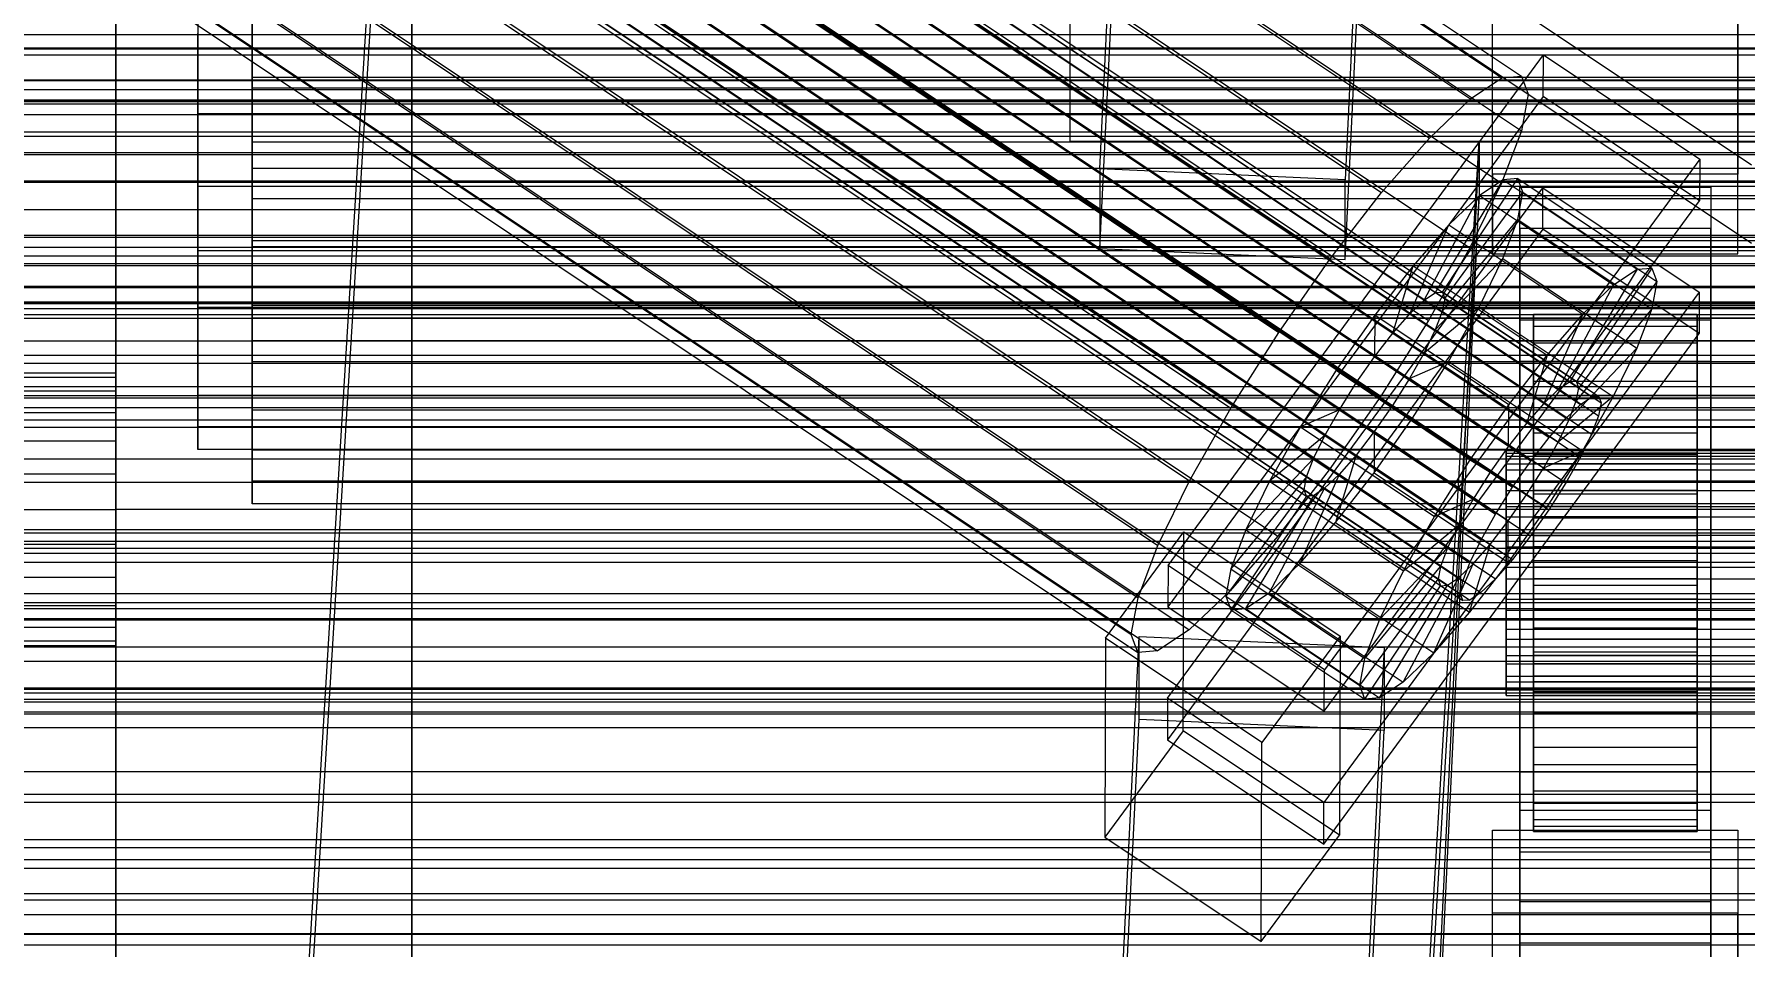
# Model space of a CAD drawing. Header units: millimetres. Extents: x -1970 to 59977, y -65068 to 6837.
# Drawn here: x -256 to -130.5, y -34974.1 to -34907.1 of the extents above; entities that cross this region are included whole.
import ezdxf

# ---------------------------------------------------------------- set-up
doc = ezdxf.new("R2010")
doc.units = ezdxf.units.MM
for name, color, linetype, lineweight in [('COTAS_P', 1, 'Continuous', 0), ('frontal_briquetadora', 7, 'Continuous', 0), ('frontal_C01', 7, 'Continuous', 0), ('frontal_C02', 7, 'Continuous', 0), ('frontal_C03', 7, 'Continuous', 0), ('frontal_C05', 7, 'Continuous', 0), ('frontal_C05-C03', 7, 'Continuous', 0), ('frontal_mezcladora', 7, 'Continuous', 0), ('frontal_mix-C02', 7, 'Continuous', 0), ('frontal_secador', 7, 'Continuous', 0)]:
    doc.layers.add(name, color=color, linetype=linetype, lineweight=lineweight)
doc.dimstyles.new('R19_100', dxfattribs={"dimtxt": 250, "dimasz": 150, "dimexe": 150, "dimexo": 80, "dimgap": 100, "dimtad": 1, "dimtih": 1, "dimtoh": 1, "dimdsep": 46, "dimcen": 0.09, "dimadec": 0, "dimazin": 0, "dimtfac": 1, "dimtdec": 4, "dimtofl": 0, "dimtmove": 0, "dimatfit": 3, "dimfxl": 1, "dimtolj": 1, "dimtzin": 0, "dimarcsym": 0})

# ---------------------------------------------------------------- blocks, each defined once
blk = doc.blocks.new('*D37')
at = {"layer": 'COTAS_P', "color": 0, "lineweight": -2, "transparency": 16777216}
for p, q in [((-1750, -35420), (-1750, -34450)), ((2600, -35420), (2600, -34450)), ((-1600, -34600), (2450, -34600))]:
    blk.add_line(p, q, dxfattribs=at)
at = {"layer": 'COTAS_P', "color": 0, "transparency": 16777216}
for points in [[(-1600, -34575), (-1600, -34625), (-1750, -34600)], [(2450, -34575), (2450, -34625), (2600, -34600)]]:
    blk.add_solid(points, dxfattribs=at)
at = {"layer": 'Defpoints', "color": 0, "transparency": 16777216}
for p in [(2600, -34600), (-1750, -35500), (2600, -35500)]:
    blk.add_point(p, dxfattribs=at)

msp = doc.modelspace()

# ---------------------------------------------------------------- linework, layer by layer
at = {"layer": 'frontal_briquetadora'}
for p, q in [((-490, -34940), (340, -34940)), ((-490, -34940), (490, -34940)), ((-1330, -34950), (340, -34950))]:
    msp.add_line(p, q, dxfattribs=at)
at = {"layer": 'frontal_C01'}
for p, q in [((-250, -32681.31), (-250, -35586.788)), ((-250, -35591.549), (-250, -32686.07)), ((-332.629, -34787.342), (-148.32, -34910.34)), ((-331.181, -34787.227), (-146.872, -34910.225)), ((-330.692, -34788.553), (-146.383, -34911.551)), ((-334.938, -34788.889), (-150.629, -34911.887)), ((-355.53, -34791.077), (-141.731, -34933.755)), ((-355.017, -34791.036), (-141.218, -34933.714)), ((-356.348, -34791.625), (-142.549, -34934.303)), ((-354.844, -34791.506), (-141.045, -34934.184)), ((-337.95, -34791.764), (-153.641, -34914.762)), ((-331.197, -34791.229), (-146.887, -34914.227)), ((-357.415, -34792.644), (-143.617, -34935.322)), ((-355.022, -34792.454), (-141.224, -34935.132)), ((-358.659, -34794.063), (-144.861, -34936.741)), ((-355.541, -34793.816), (-141.742, -34936.494)), ((-146.196, -34938.465), (-359.995, -34795.787)), ((-356.363, -34795.499), (-142.565, -34938.177)), ((-341.461, -34795.771), (-157.152, -34918.769)), ((-332.659, -34795.073), (-148.35, -34918.071)), ((-361.332, -34797.698), (-147.533, -34940.375)), ((-357.434, -34797.389), (-143.635, -34940.066)), ((-362.578, -34799.665), (-148.779, -34942.342)), ((-358.68, -34799.356), (-144.881, -34942.033)), ((-334.981, -34799.823), (-150.672, -34922.821)), ((-160.922, -34923.633), (-345.231, -34800.635)), ((-363.648, -34801.554), (-149.85, -34944.232)), ((-360.017, -34801.266), (-146.218, -34943.944)), ((-364.471, -34803.237), (-150.672, -34945.915)), ((-361.352, -34802.99), (-147.554, -34945.668)), ((-364.989, -34804.599), (-151.191, -34947.277)), ((-362.596, -34804.409), (-148.798, -34947.087)), ((-365.168, -34805.547), (-151.369, -34948.225)), ((-364.995, -34806.017), (-151.196, -34948.695)), ((-364.482, -34805.976), (-150.683, -34948.654)), ((-363.664, -34805.428), (-149.865, -34948.106)), ((-349.002, -34806.027), (-164.693, -34929.025)), ((-338.003, -34805.155), (-153.694, -34928.153)), ((-341.52, -34810.706), (-157.211, -34933.704)), ((-352.519, -34811.578), (-168.21, -34934.576)), ((-345.291, -34816.098), (-160.982, -34939.096)), ((-355.541, -34816.91), (-171.232, -34939.908)), ((-349.061, -34820.962), (-164.752, -34943.961)), ((-357.863, -34821.66), (-173.554, -34944.658)), ((-352.572, -34824.969), (-168.263, -34947.967)), ((-359.326, -34825.504), (-175.016, -34948.502)), ((-359.83, -34828.18), (-175.521, -34951.179)), ((-355.584, -34827.844), (-171.275, -34950.842)), ((-359.341, -34829.506), (-175.032, -34952.504)), ((-357.893, -34829.391), (-173.584, -34952.39)), ((-228.298, -34851.15), (-250, -35207.289)), ((-130, -34916.749), (-228.298, -34851.15)), ((-250, -35213.008), (-228.298, -34856.869)), ((-228.298, -34856.869), (-130, -34922.468)), ((-172.809, -34946.115), (-145.277, -34908.671)), ((-145.289, -34911.715), (-145.277, -34908.671)), ((-145.277, -34908.671), (-133.809, -34916.324)), ((-148.32, -34910.34), (-146.872, -34910.225)), ((-146.872, -34910.225), (-146.383, -34911.551)), ((-150.629, -34911.887), (-148.32, -34910.34)), ((-146.383, -34911.551), (-146.887, -34914.227)), ((-145.289, -34911.715), (-172.821, -34949.158)), ((-153.641, -34914.762), (-150.629, -34911.887)), ((-133.821, -34919.368), (-145.289, -34911.715)), ((-157.152, -34918.769), (-153.641, -34914.762)), ((-146.887, -34914.227), (-148.35, -34918.071)), ((-133.809, -34916.324), (-161.341, -34953.768)), ((-133.809, -34916.324), (-133.821, -34919.368)), ((-153.199, -34926.101), (-148.226, -34917.824)), ((-152.686, -34926.061), (-147.143, -34917.738)), ((-148.226, -34917.824), (-149.953, -34918.982)), ((-147.143, -34917.738), (-148.226, -34917.824)), ((-148.226, -34917.824), (-138.396, -34924.384)), ((-147.143, -34917.738), (-137.313, -34924.298)), ((-146.777, -34918.73), (-147.143, -34917.738)), ((-172.847, -34955.855), (-145.315, -34918.411)), ((-160.922, -34923.633), (-157.152, -34918.769)), ((-154.017, -34926.65), (-149.953, -34918.982)), ((-152.513, -34926.531), (-146.777, -34918.73)), ((-149.953, -34918.982), (-152.207, -34921.132)), ((-148.35, -34918.071), (-150.672, -34922.821)), ((-149.953, -34918.982), (-140.123, -34925.541)), ((-147.155, -34920.732), (-146.777, -34918.73)), ((-147, -34921.406), (-147, -34918.362)), ((-147, -34918.362), (-133, -34918.362)), ((-147, -34964.084), (-147, -34918.362)), ((-146.777, -34918.73), (-136.948, -34925.29)), ((-145.327, -34921.455), (-145.315, -34918.411)), ((-145.315, -34918.411), (-133.847, -34926.064)), ((-133, -34918.362), (-133, -34921.406)), ((-133, -34918.362), (-133, -34964.084)), ((-161.353, -34956.812), (-133.821, -34919.368)), ((-145.327, -34921.455), (-172.859, -34958.898)), ((-155.085, -34927.669), (-152.207, -34921.132)), ((-152.207, -34921.132), (-154.833, -34924.129)), ((-152.692, -34927.479), (-147.155, -34920.732)), ((-152.207, -34921.132), (-142.377, -34927.692)), ((-148.249, -34923.607), (-147.155, -34920.732)), ((-147.155, -34920.732), (-137.325, -34927.291)), ((-133, -34921.406), (-147, -34921.406)), ((-147, -34921.406), (-147, -34967.128)), ((-133.859, -34929.108), (-145.327, -34921.455)), ((-133, -34967.128), (-133, -34921.406)), ((-150.672, -34922.821), (-153.694, -34928.153)), ((-164.693, -34929.025), (-160.922, -34923.633)), ((-154.833, -34924.129), (-157.653, -34927.768)), ((-156.329, -34929.088), (-154.833, -34924.129)), ((-154.833, -34924.129), (-145.003, -34930.689)), ((-153.21, -34928.841), (-148.249, -34923.607)), ((-149.985, -34927.16), (-148.249, -34923.607)), ((-148.249, -34923.607), (-138.419, -34930.167)), ((-138.396, -34924.384), (-143.369, -34932.661)), ((-137.313, -34924.298), (-142.856, -34932.621)), ((-136.948, -34925.29), (-142.683, -34933.09)), ((-140.123, -34925.541), (-138.396, -34924.384)), ((-138.396, -34924.384), (-137.313, -34924.298)), ((-136.948, -34925.29), (-137.325, -34927.291)), ((-137.313, -34924.298), (-136.948, -34925.29)), ((-133.847, -34926.064), (-161.379, -34963.508)), ((-155.085, -34927.669), (-154.017, -34926.65)), ((-154.017, -34926.65), (-153.199, -34926.101)), ((-144.188, -34933.21), (-154.017, -34926.65)), ((-153.199, -34926.101), (-152.686, -34926.061)), ((-143.369, -34932.661), (-153.199, -34926.101)), ((-152.513, -34926.531), (-152.692, -34927.479)), ((-142.856, -34932.621), (-152.686, -34926.061)), ((-152.686, -34926.061), (-152.513, -34926.531)), ((-142.683, -34933.09), (-152.513, -34926.531)), ((-140.123, -34925.541), (-144.188, -34933.21)), ((-142.377, -34927.692), (-140.123, -34925.541)), ((-133.847, -34926.064), (-133.859, -34929.108)), ((-157.653, -34927.768), (-160.474, -34931.801)), ((-157.653, -34927.768), (-157.665, -34930.812)), ((-147.823, -34934.328), (-157.653, -34927.768)), ((-156.329, -34929.088), (-155.085, -34927.669)), ((-145.255, -34934.228), (-155.085, -34927.669)), ((-154.033, -34930.524), (-149.985, -34927.16)), ((-152.692, -34927.479), (-153.21, -34928.841)), ((-142.862, -34934.039), (-152.692, -34927.479)), ((-152.246, -34931.149), (-149.985, -34927.16)), ((-149.985, -34927.16), (-140.156, -34933.72)), ((-146, -34937.673), (-146, -34927.684)), ((-146, -34927.684), (-146, -34928.097)), ((-146, -34927.684), (-134, -34927.684)), ((-146, -34928.564), (-146, -34927.684)), ((-142.377, -34927.692), (-145.255, -34934.228)), ((-145.003, -34930.689), (-142.377, -34927.692)), ((-137.325, -34927.291), (-142.862, -34934.039)), ((-137.325, -34927.291), (-138.419, -34930.167)), ((-134, -34928.097), (-134, -34927.684)), ((-134, -34927.684), (-134, -34937.673)), ((-134, -34927.684), (-134, -34928.564)), ((-168.21, -34934.576), (-164.693, -34929.025)), ((-161.391, -34966.552), (-133.859, -34929.108)), ((-157.665, -34930.812), (-156.329, -34929.088)), ((-153.694, -34928.153), (-157.211, -34933.704)), ((-146.499, -34935.648), (-156.329, -34929.088)), ((-153.21, -34928.841), (-154.033, -34930.524)), ((-143.38, -34935.401), (-153.21, -34928.841)), ((-147, -34931.146), (-147, -34928.102)), ((-147, -34928.102), (-133, -34928.102)), ((-147, -34973.825), (-147, -34928.102)), ((-146, -34937.869), (-146, -34928.097)), ((-146, -34928.097), (-146, -34929.776)), ((-146, -34928.097), (-134, -34928.097)), ((-146, -34938.09), (-146, -34928.564)), ((-146, -34928.564), (-134, -34928.564)), ((-146, -34930.678), (-146, -34928.564)), ((-134, -34929.776), (-134, -34928.097)), ((-134, -34928.097), (-134, -34937.869)), ((-134, -34928.564), (-134, -34938.09)), ((-134, -34928.564), (-134, -34930.678)), ((-133, -34928.102), (-133, -34931.146)), ((-133, -34928.102), (-133, -34973.825)), ((-146, -34938.664), (-146, -34929.776)), ((-146, -34929.776), (-146, -34932.605)), ((-146, -34929.776), (-134, -34929.776)), ((-138.419, -34930.167), (-143.38, -34935.401)), ((-138.419, -34930.167), (-140.156, -34933.72)), ((-134, -34932.605), (-134, -34929.776)), ((-134, -34929.776), (-134, -34938.664)), ((-159.001, -34932.722), (-157.665, -34930.812)), ((-157.665, -34930.812), (-147.835, -34937.372)), ((-154.033, -34930.524), (-155.103, -34932.413)), ((-155.103, -34932.413), (-152.246, -34931.149)), ((-154.877, -34935.301), (-152.246, -34931.149)), ((-144.203, -34937.084), (-154.033, -34930.524)), ((-152.246, -34931.149), (-142.416, -34937.709)), ((-147.823, -34934.328), (-145.003, -34930.689)), ((-133, -34931.146), (-147, -34931.146)), ((-147, -34931.146), (-147, -34976.868)), ((-145.003, -34930.689), (-146.499, -34935.648)), ((-146, -34939.091), (-146, -34930.678)), ((-146, -34930.678), (-134, -34930.678)), ((-146, -34933.88), (-146, -34930.678)), ((-134, -34930.678), (-134, -34939.091)), ((-134, -34930.678), (-134, -34933.88)), ((-133, -34976.868), (-133, -34931.146)), ((-160.474, -34931.801), (-163.105, -34935.954)), ((-159.001, -34932.722), (-160.474, -34931.801)), ((-160.474, -34931.801), (-150.644, -34938.361)), ((-160.247, -34934.689), (-159.001, -34932.722)), ((-149.171, -34939.282), (-159.001, -34932.722)), ((-155.103, -34932.413), (-156.35, -34934.38)), ((-145.274, -34938.973), (-155.103, -34932.413)), ((-146, -34940.004), (-146, -34932.605)), ((-146, -34932.605), (-146, -34936.392)), ((-146, -34932.605), (-134, -34932.605)), ((-143.369, -34932.661), (-144.188, -34933.21)), ((-142.856, -34932.621), (-143.369, -34932.661)), ((-142.683, -34933.09), (-142.856, -34932.621)), ((-134, -34936.392), (-134, -34932.605)), ((-134, -34932.605), (-134, -34940.004)), ((-157.211, -34933.704), (-160.982, -34939.096)), ((-146, -34940.608), (-146, -34933.88)), ((-146, -34933.88), (-134, -34933.88)), ((-146, -34937.954), (-146, -34933.88)), ((-144.188, -34933.21), (-145.255, -34934.228)), ((-140.156, -34933.72), (-144.203, -34937.084)), ((-143.38, -34935.401), (-142.862, -34934.039)), ((-142.862, -34934.039), (-142.683, -34933.09)), ((-142.549, -34934.303), (-141.731, -34933.755)), ((-140.156, -34933.72), (-142.416, -34937.709)), ((-141.731, -34933.755), (-141.218, -34933.714)), ((-141.218, -34933.714), (-141.045, -34934.184)), ((-134, -34933.88), (-134, -34940.608)), ((-134, -34933.88), (-134, -34937.954)), ((-171.232, -34939.908), (-168.21, -34934.576)), ((-160.247, -34934.689), (-163.105, -34935.954)), ((-161.318, -34936.579), (-160.247, -34934.689)), ((-150.417, -34941.249), (-160.247, -34934.689)), ((-157.698, -34939.334), (-154.877, -34935.301)), ((-156.35, -34934.38), (-157.686, -34936.291)), ((-156.35, -34934.38), (-154.877, -34935.301)), ((-146.52, -34940.94), (-156.35, -34934.38)), ((-154.877, -34935.301), (-145.047, -34941.861)), ((-150.644, -34938.361), (-147.823, -34934.328)), ((-147.835, -34937.372), (-147.823, -34934.328)), ((-145.255, -34934.228), (-146.499, -34935.648)), ((-144.861, -34936.741), (-143.617, -34935.322)), ((-144.203, -34937.084), (-143.38, -34935.401)), ((-143.617, -34935.322), (-142.549, -34934.303)), ((-141.224, -34935.132), (-141.742, -34936.494)), ((-141.045, -34934.184), (-141.224, -34935.132)), ((-163.105, -34935.954), (-165.365, -34939.942)), ((-161.318, -34936.579), (-165.365, -34939.942)), ((-163.105, -34935.954), (-153.275, -34942.514)), ((-162.14, -34938.262), (-161.318, -34936.579)), ((-151.488, -34943.138), (-161.318, -34936.579)), ((-157.686, -34936.291), (-159.022, -34938.014)), ((-157.686, -34936.291), (-157.698, -34939.334)), ((-147.856, -34942.851), (-157.686, -34936.291)), ((-146.499, -34935.648), (-147.835, -34937.372)), ((-146, -34941.798), (-146, -34936.392)), ((-146, -34936.392), (-146, -34940.879)), ((-146, -34936.392), (-134, -34936.392)), ((-141.742, -34936.494), (-142.565, -34938.177)), ((-134, -34940.879), (-134, -34936.392)), ((-134, -34936.392), (-134, -34941.798)), ((-147.835, -34937.372), (-149.171, -34939.282)), ((-148, -34938.09), (-148, -34937.673)), ((-148, -34937.673), (-148, -34937.869)), ((-148, -34937.673), (148, -34937.673)), ((-148, -34937.869), (-148, -34938.664)), ((-148, -34937.869), (148, -34937.869)), ((-146.196, -34938.465), (-144.861, -34936.741)), ((-146, -34937.869), (-146, -34937.673)), ((-134, -34937.673), (-146, -34937.673)), ((-146, -34937.673), (-146, -34938.09)), ((-146, -34938.664), (-146, -34937.869)), ((-134, -34937.869), (-146, -34937.869)), ((-145.274, -34938.973), (-144.203, -34937.084)), ((-142.416, -34937.709), (-145.274, -34938.973)), ((-142.416, -34937.709), (-145.047, -34941.861)), ((-134, -34937.673), (-134, -34937.869)), ((-134, -34938.09), (-134, -34937.673)), ((-134, -34937.869), (-134, -34938.664)), ((-162.14, -34938.262), (-167.102, -34943.495)), ((-160.982, -34939.096), (-164.752, -34943.961)), ((-162.659, -34939.624), (-162.14, -34938.262)), ((-152.311, -34944.822), (-162.14, -34938.262)), ((-159.022, -34938.014), (-160.518, -34942.973)), ((-159.022, -34938.014), (-160.266, -34939.434)), ((-149.192, -34944.574), (-159.022, -34938.014)), ((-153.275, -34942.514), (-150.644, -34938.361)), ((-150.644, -34938.361), (-149.171, -34939.282)), ((-148, -34939.091), (-148, -34938.09)), ((-148, -34938.09), (148, -34938.09)), ((-148, -34938.664), (-148, -34940.004)), ((-148, -34938.664), (148, -34938.664)), ((-148, -34940.608), (-148, -34939.091)), ((-148, -34939.091), (148, -34939.091)), ((-147.533, -34940.375), (-146.196, -34938.465)), ((-146.52, -34940.94), (-145.274, -34938.973)), ((-146, -34942.538), (-146, -34937.954)), ((-146, -34937.954), (-134, -34937.954)), ((-146, -34942.622), (-146, -34937.954)), ((-134, -34938.09), (-146, -34938.09)), ((-146, -34938.09), (-146, -34939.091)), ((-146, -34940.004), (-146, -34938.664)), ((-134, -34938.664), (-146, -34938.664)), ((-134, -34939.091), (-146, -34939.091)), ((-146, -34939.091), (-146, -34940.608)), ((-142.565, -34938.177), (-143.635, -34940.066)), ((-134, -34937.954), (-134, -34942.538)), ((-134, -34937.954), (-134, -34942.622)), ((-134, -34939.091), (-134, -34938.09)), ((-134, -34938.664), (-134, -34940.004)), ((-134, -34940.608), (-134, -34939.091)), ((-173.554, -34944.658), (-171.232, -34939.908)), ((-162.659, -34939.624), (-168.196, -34946.371)), ((-165.365, -34939.942), (-167.102, -34943.495)), ((-161.333, -34940.453), (-165.397, -34948.121)), ((-165.365, -34939.942), (-155.535, -34946.502)), ((-160.266, -34939.434), (-163.144, -34945.97)), ((-162.837, -34940.572), (-162.659, -34939.624)), ((-152.829, -34946.184), (-162.659, -34939.624)), ((-161.333, -34940.453), (-162.151, -34941.001)), ((-160.266, -34939.434), (-161.333, -34940.453)), ((-151.503, -34947.013), (-161.333, -34940.453)), ((-160.518, -34942.973), (-157.698, -34939.334)), ((-150.436, -34945.994), (-160.266, -34939.434)), ((-157.698, -34939.334), (-147.868, -34945.894)), ((-149.171, -34939.282), (-150.417, -34941.249)), ((-148.779, -34942.342), (-147.533, -34940.375)), ((-148, -34940.004), (-148, -34941.798)), ((-148, -34940.004), (148, -34940.004)), ((-146, -34941.798), (-146, -34940.004)), ((-134, -34940.004), (-146, -34940.004)), ((-143.635, -34940.066), (-144.881, -34942.033)), ((-134, -34940.004), (-134, -34941.798)), ((-162.837, -34940.572), (-168.573, -34948.373)), ((-162.664, -34941.042), (-168.208, -34949.364)), ((-162.151, -34941.001), (-167.125, -34949.279)), ((-162.664, -34941.042), (-162.837, -34940.572)), ((-153.008, -34947.132), (-162.837, -34940.572)), ((-162.151, -34941.001), (-162.664, -34941.042)), ((-152.835, -34947.602), (-162.664, -34941.042)), ((-152.321, -34947.561), (-162.151, -34941.001)), ((-153.275, -34942.514), (-150.417, -34941.249)), ((-150.417, -34941.249), (-151.488, -34943.138)), ((-148, -34942.538), (-148, -34940.608)), ((-148, -34940.608), (148, -34940.608)), ((-147.856, -34942.851), (-146.52, -34940.94)), ((-145.047, -34941.861), (-146.52, -34940.94)), ((-134, -34940.608), (-146, -34940.608)), ((-146, -34940.608), (-146, -34942.538)), ((-146, -34940.879), (-146, -34943.923)), ((-134, -34940.879), (-146, -34940.879)), ((-146, -34940.879), (-146, -34945.761)), ((-134, -34942.538), (-134, -34940.608)), ((-134, -34943.923), (-134, -34940.879)), ((-134, -34945.761), (-134, -34940.879)), ((-155.535, -34946.502), (-153.275, -34942.514)), ((-149.85, -34944.232), (-148.779, -34942.342)), ((-149.192, -34944.574), (-147.856, -34942.851)), ((-148, -34941.798), (-148, -34943.923)), ((-148, -34941.798), (148, -34941.798)), ((-148, -34944.749), (-148, -34942.538)), ((-148, -34942.538), (148, -34942.538)), ((-145.047, -34941.861), (-147.868, -34945.894)), ((-147.868, -34945.894), (-147.856, -34942.851)), ((-144.881, -34942.033), (-146.218, -34943.944)), ((-146, -34943.923), (-146, -34941.798)), ((-134, -34941.798), (-146, -34941.798)), ((-134, -34942.538), (-146, -34942.538)), ((-146, -34942.538), (-146, -34944.749)), ((-146, -34944.749), (-146, -34942.622)), ((-146, -34942.622), (-134, -34942.622)), ((-146, -34947.564), (-146, -34942.622)), ((-134, -34941.798), (-134, -34943.923)), ((-134, -34944.749), (-134, -34942.538)), ((-134, -34942.622), (-134, -34944.749)), ((-134, -34942.622), (-134, -34947.564)), ((-177.394, -34951.442), (-171.658, -34943.641)), ((-171.715, -34958.251), (-171.658, -34943.641)), ((-171.658, -34943.641), (-160.19, -34951.295)), ((-164.752, -34943.961), (-168.263, -34947.967)), ((-167.102, -34943.495), (-168.196, -34946.371)), ((-167.102, -34943.495), (-157.272, -34950.055)), ((-163.144, -34945.97), (-160.518, -34942.973)), ((-160.518, -34942.973), (-150.688, -34949.533)), ((-155.535, -34946.502), (-151.488, -34943.138)), ((-151.488, -34943.138), (-152.311, -34944.822)), ((-148, -34943.923), (-148, -34946.235)), ((148, -34943.923), (-148, -34943.923)), ((-146.218, -34943.944), (-147.554, -34945.668)), ((-146, -34943.923), (-134, -34943.923)), ((-146, -34946.235), (-146, -34943.923)), ((-134, -34943.923), (-134, -34946.235)), ((-175.016, -34948.502), (-173.554, -34944.658)), ((-157.272, -34950.055), (-152.311, -34944.822)), ((-152.311, -34944.822), (-152.829, -34946.184)), ((-150.688, -34949.533), (-149.192, -34944.574)), ((-150.672, -34945.915), (-149.85, -34944.232)), ((-150.436, -34945.994), (-149.192, -34944.574)), ((-148, -34947.09), (-148, -34944.749)), ((-148, -34944.749), (148, -34944.749)), ((-134, -34944.749), (-146, -34944.749)), ((-146, -34944.749), (-146, -34947.09)), ((-134, -34947.09), (-134, -34944.749)), ((-172.809, -34946.115), (-172.821, -34949.158)), ((-161.341, -34953.768), (-172.809, -34946.115)), ((-168.196, -34946.371), (-168.573, -34948.373)), ((-168.196, -34946.371), (-158.366, -34952.931)), ((-165.397, -34948.121), (-163.144, -34945.97)), ((-163.144, -34945.97), (-153.314, -34952.53)), ((-158.366, -34952.931), (-152.829, -34946.184)), ((-157.272, -34950.055), (-155.535, -34946.502)), ((-153.314, -34952.53), (-150.436, -34945.994)), ((-152.829, -34946.184), (-153.008, -34947.132)), ((-151.503, -34947.013), (-150.436, -34945.994)), ((-151.191, -34947.277), (-150.672, -34945.915)), ((-147.868, -34945.894), (-150.688, -34949.533)), ((-147.554, -34945.668), (-148.798, -34947.087)), ((-148, -34946.235), (-148, -34948.577)), ((-148, -34946.235), (148, -34946.235)), ((-146, -34946.235), (-146, -34945.761)), ((-146, -34945.761), (-146, -34950.703)), ((-146, -34945.761), (-134, -34945.761)), ((-146, -34948.577), (-146, -34946.235)), ((-134, -34946.235), (-146, -34946.235)), ((-134, -34950.703), (-134, -34945.761)), ((-134, -34945.761), (-134, -34946.235)), ((-134, -34946.235), (-134, -34948.577)), ((-168.263, -34947.967), (-171.275, -34950.842)), ((-158.743, -34954.933), (-153.008, -34947.132)), ((-158.378, -34955.924), (-152.835, -34947.602)), ((-157.295, -34955.838), (-152.321, -34947.561)), ((-155.567, -34954.681), (-151.503, -34947.013)), ((-153.008, -34947.132), (-152.835, -34947.602)), ((-152.835, -34947.602), (-152.321, -34947.561)), ((-152.321, -34947.561), (-151.503, -34947.013)), ((-151.369, -34948.225), (-151.191, -34947.277)), ((-148.798, -34947.087), (-149.865, -34948.106)), ((-148, -34949.402), (-148, -34947.09)), ((-148, -34947.09), (148, -34947.09)), ((-146, -34947.09), (-146, -34947.564)), ((-134, -34947.09), (-146, -34947.09)), ((-146, -34947.09), (-146, -34949.402)), ((-146, -34947.564), (-134, -34947.564)), ((-146, -34952.446), (-146, -34947.564)), ((-134, -34947.564), (-134, -34947.09)), ((-134, -34949.402), (-134, -34947.09)), ((-134, -34947.564), (-134, -34952.446)), ((-175.521, -34951.179), (-175.016, -34948.502)), ((-172.821, -34949.158), (-161.353, -34956.812)), ((-168.573, -34948.373), (-168.208, -34949.364)), ((-168.573, -34948.373), (-158.743, -34954.933)), ((-167.125, -34949.279), (-165.397, -34948.121)), ((-165.397, -34948.121), (-155.567, -34954.681)), ((-151.196, -34948.695), (-151.369, -34948.225)), ((-150.683, -34948.654), (-151.196, -34948.695)), ((-149.865, -34948.106), (-150.683, -34948.654)), ((-148, -34948.577), (-148, -34950.788)), ((-148, -34948.577), (148, -34948.577)), ((-146, -34950.788), (-146, -34948.577)), ((-146, -34948.577), (-146, -34950.703)), ((-134, -34948.577), (-146, -34948.577)), ((-134, -34950.703), (-134, -34948.577)), ((-134, -34948.577), (-134, -34950.788)), ((-168.208, -34949.364), (-167.125, -34949.279)), ((-168.208, -34949.364), (-158.378, -34955.924)), ((-167.125, -34949.279), (-157.295, -34955.838)), ((-158.366, -34952.931), (-157.272, -34950.055)), ((-150.688, -34949.533), (-153.314, -34952.53)), ((-148, -34951.527), (-148, -34949.402)), ((-148, -34949.402), (148, -34949.402)), ((-146, -34949.402), (-146, -34952.446)), ((-134, -34949.402), (-146, -34949.402)), ((-146, -34949.402), (-146, -34951.527)), ((-134, -34952.446), (-134, -34949.402)), ((-134, -34951.527), (-134, -34949.402)), ((-177.811, -35010.475), (-174.943, -34951.333)), ((-177.394, -34951.442), (-177.451, -34966.052)), ((-165.926, -34959.095), (-177.394, -34951.442)), ((-175.032, -34952.504), (-175.521, -34951.179)), ((-174.943, -34957.422), (-174.943, -34951.333)), ((-174.943, -34951.333), (-156.962, -34952.124)), ((-171.275, -34950.842), (-173.584, -34952.39)), ((-160.19, -34951.295), (-165.926, -34959.095)), ((-160.19, -34951.295), (-160.247, -34965.905)), ((-148, -34950.788), (-148, -34952.717)), ((-148, -34950.788), (148, -34950.788)), ((-148, -34953.321), (-148, -34951.527)), ((-148, -34951.527), (148, -34951.527)), ((-146, -34950.703), (-146, -34955.371)), ((-146, -34950.703), (-134, -34950.703)), ((-146, -34952.717), (-146, -34950.788)), ((-146, -34950.788), (-146, -34955.371)), ((-134, -34950.788), (-146, -34950.788)), ((-146, -34951.527), (-146, -34956.933)), ((-134, -34951.527), (-146, -34951.527)), ((-146, -34951.527), (-146, -34953.321)), ((-134, -34955.371), (-134, -34950.703)), ((-134, -34955.371), (-134, -34950.788)), ((-134, -34950.788), (-134, -34952.717)), ((-134, -34956.933), (-134, -34951.527)), ((-134, -34953.321), (-134, -34951.527)), ((-173.584, -34952.39), (-175.032, -34952.504)), ((-156.962, -34952.124), (-159.83, -35011.266)), ((-158.743, -34954.933), (-158.366, -34952.931)), ((-156.962, -34952.124), (-156.962, -34958.213)), ((-153.314, -34952.53), (-155.567, -34954.681)), ((-148, -34952.717), (-148, -34954.234)), ((-148, -34952.717), (148, -34952.717)), ((-146, -34952.446), (-134, -34952.446)), ((-146, -34956.933), (-146, -34952.446)), ((-146, -34954.234), (-146, -34952.717)), ((-146, -34952.717), (-146, -34959.445)), ((-134, -34952.717), (-146, -34952.717)), ((-134, -34952.446), (-134, -34956.933)), ((-134, -34959.445), (-134, -34952.717)), ((-134, -34952.717), (-134, -34954.234)), ((-161.353, -34956.812), (-161.341, -34953.768)), ((-148, -34954.662), (-148, -34953.321)), ((-148, -34953.321), (148, -34953.321)), ((-148, -34954.234), (-148, -34955.236)), ((-148, -34954.234), (148, -34954.234)), ((-146, -34953.321), (-146, -34960.72)), ((-134, -34953.321), (-146, -34953.321)), ((-146, -34953.321), (-146, -34954.662)), ((-146, -34955.236), (-146, -34954.234)), ((-146, -34954.234), (-146, -34962.648)), ((-134, -34954.234), (-146, -34954.234)), ((-134, -34960.72), (-134, -34953.321)), ((-134, -34954.662), (-134, -34953.321)), ((-134, -34962.648), (-134, -34954.234)), ((-134, -34954.234), (-134, -34955.236)), ((-158.378, -34955.924), (-158.743, -34954.933)), ((-155.567, -34954.681), (-157.295, -34955.838)), ((-148, -34955.457), (-148, -34954.662)), ((-148, -34954.662), (148, -34954.662)), ((-148, -34955.236), (-148, -34955.652)), ((-148, -34955.236), (148, -34955.236)), ((-148, -34955.652), (-148, -34955.457)), ((-148, -34955.457), (148, -34955.457)), ((-146, -34954.662), (-146, -34963.549)), ((-134, -34954.662), (-146, -34954.662)), ((-146, -34954.662), (-146, -34955.457)), ((-146, -34955.652), (-146, -34955.236)), ((-146, -34955.236), (-146, -34964.761)), ((-134, -34955.236), (-146, -34955.236)), ((-146, -34955.371), (-146, -34959.445)), ((-146, -34955.371), (-134, -34955.371)), ((-146, -34955.457), (-146, -34965.228)), ((-134, -34955.457), (-146, -34955.457)), ((-146, -34955.457), (-146, -34955.652)), ((-134, -34963.549), (-134, -34954.662)), ((-134, -34955.457), (-134, -34954.662)), ((-134, -34964.761), (-134, -34955.236)), ((-134, -34955.236), (-134, -34955.652)), ((-134, -34959.445), (-134, -34955.371)), ((-134, -34965.228), (-134, -34955.457)), ((-134, -34955.652), (-134, -34955.457)), ((-172.847, -34955.855), (-172.859, -34958.898)), ((-161.379, -34963.508), (-172.847, -34955.855)), ((-157.295, -34955.838), (-158.378, -34955.924)), ((-148, -34955.652), (148, -34955.652)), ((-146, -34955.652), (-146, -34965.641)), ((-134, -34955.652), (-146, -34955.652)), ((-134, -34965.641), (-134, -34955.652)), ((-177.811, -35016.563), (-174.943, -34957.422)), ((-156.962, -34958.213), (-174.943, -34957.422)), ((-146, -34956.933), (-134, -34956.933)), ((-146, -34960.72), (-146, -34956.933)), ((-134, -34956.933), (-134, -34960.72)), ((-171.715, -34958.251), (-177.451, -34966.052)), ((-172.859, -34958.898), (-161.391, -34966.552)), ((-160.247, -34965.905), (-171.715, -34958.251)), ((-165.983, -34973.705), (-165.926, -34959.095)), ((-159.83, -35017.355), (-156.962, -34958.213)), ((-146, -34959.445), (-146, -34962.648)), ((-146, -34959.445), (-134, -34959.445)), ((-134, -34962.648), (-134, -34959.445)), ((-147, -34975.876), (-147, -34961.266)), ((-147, -34961.266), (-133, -34961.266)), ((-147, -34970.792), (-147, -34961.266)), ((-146, -34960.72), (-134, -34960.72)), ((-146, -34963.549), (-146, -34960.72)), ((-134, -34960.72), (-134, -34963.549)), ((-133, -34961.266), (-133, -34975.876)), ((-133, -34961.266), (-133, -34970.792)), ((-146, -34962.648), (-146, -34964.761)), ((-146, -34962.648), (-134, -34962.648)), ((-134, -34964.761), (-134, -34962.648)), ((-161.391, -34966.552), (-161.379, -34963.508)), ((-133, -34964.084), (-147, -34964.084)), ((-147, -34964.084), (-147, -34967.128)), ((-146, -34963.549), (-134, -34963.549)), ((-146, -34965.228), (-146, -34963.549)), ((-134, -34963.549), (-134, -34965.228)), ((-133, -34967.128), (-133, -34964.084)), ((-149, -34971.615), (-149, -34965.528)), ((-149, -34965.528), (-131, -34965.528)), ((-149, -35010.869), (-149, -34965.528)), ((-146, -34964.761), (-146, -34965.641)), ((-146, -34964.761), (-134, -34964.761)), ((-146, -34965.228), (-134, -34965.228)), ((-146, -34965.641), (-146, -34965.228)), ((-134, -34965.641), (-134, -34964.761)), ((-134, -34965.228), (-134, -34965.641)), ((-131, -34965.528), (-131, -34971.615)), ((-131, -34965.528), (-131, -35010.869)), ((-177.451, -34966.052), (-165.983, -34973.705)), ((-165.983, -34973.705), (-160.247, -34965.905)), ((-146, -34965.641), (-134, -34965.641)), ((-147, -34967.128), (-133, -34967.128)), ((-131, -34971.615), (-149, -34971.615)), ((-149, -35016.956), (-149, -34971.615)), ((-133, -34970.792), (-147, -34970.792)), ((-147, -34970.792), (-147, -34985.402)), ((-133, -34985.402), (-133, -34970.792)), ((-131, -35016.956), (-131, -34971.615)), ((-133, -34973.825), (-147, -34973.825)), ((-147, -34973.825), (-147, -34976.868)), ((-133, -34976.868), (-133, -34973.825))]:
    msp.add_line(p, q, dxfattribs=at)
at = {"layer": 'frontal_C02'}
for p, q in [((-250, -32976.99), (-250, -35767.535)), ((-250, -35772.314), (-250, -32981.769)), ((-228.298, -34756.938), (-228.298, -35041.759)), ((-228.298, -35047.5), (-228.298, -34762.679)), ((-177.811, -34917.027), (-174.943, -34857.65)), ((-156.962, -34858.444), (-159.83, -34917.821)), ((-177.811, -34922.873), (-174.943, -34863.496)), ((-159.83, -34923.667), (-156.962, -34864.291)), ((-149, -34917.422), (-149, -34871.901)), ((-131, -34871.901), (-131, -34917.422)), ((-149, -34923.268), (-149, -34877.746)), ((-131, -34923.268), (-131, -34877.746)), ((-425, -34911.965), (425, -34911.965)), ((-159.83, -34917.821), (-177.811, -34917.027)), ((-177.811, -34917.027), (-177.811, -34922.873)), ((-159.83, -34923.667), (-159.83, -34917.821)), ((-131, -34917.422), (-149, -34917.422)), ((-149, -34917.422), (-149, -34923.268)), ((-131, -34923.268), (-131, -34917.422)), ((-177.811, -34922.873), (-159.83, -34923.667)), ((425, -34923.441), (-425, -34923.441)), ((-149, -34923.268), (-131, -34923.268)), ((425, -34926.812), (-425, -34926.812)), ((-425, -34938.288), (425, -34938.288)), ((-450, -34966.206), (450, -34966.206))]:
    msp.add_line(p, q, dxfattribs=at)
at = {"layer": 'frontal_C03'}
for p, q in [((1250, -34907.2), (-1250, -34907.2)), ((1250, -34908.257), (-1250, -34908.257)), ((1250, -34910.565), (-1250, -34910.565)), ((1250, -34911.218), (-1250, -34911.218)), ((1250, -34912.1), (-1250, -34912.1)), ((1250, -34921.906), (-1250, -34921.906)), ((1250, -34922.787), (-1250, -34922.787)), ((1250, -34923.441), (-1250, -34923.441)), ((1250, -34925.748), (-1250, -34925.748)), ((-1250, -34926.806), (1250, -34926.806)), ((1250, -34929.658), (-1250, -34929.658)), ((1250, -34930.715), (-1250, -34930.715)), ((1250, -34933.022), (-1250, -34933.022)), ((1250, -34933.676), (-1250, -34933.676)), ((1250, -34934.557), (-1250, -34934.557)), ((1250, -34944.364), (-1250, -34944.364)), ((1250, -34945.245), (-1250, -34945.245)), ((1250, -34945.898), (-1250, -34945.898)), ((1250, -34948.206), (-1250, -34948.206)), ((1530, -34950.129), (-1530, -34950.129)), ((-1250, -34949.263), (1250, -34949.263)), ((1250, -34952.115), (-1250, -34952.115)), ((1250, -34953.173), (-1250, -34953.173)), ((1530, -34955.129), (-1530, -34955.129)), ((1250, -34955.48), (-1250, -34955.48)), ((1270, -34955.96), (-1270, -34955.96)), ((1250, -34956.134), (-1250, -34956.134)), ((-1270, -34956.859), (1270, -34956.859)), ((1250, -34957.015), (-1250, -34957.015)), ((-1500, -34961.228), (1500, -34961.228)), ((1250, -34966.821), (-1250, -34966.821)), ((1250, -34967.703), (-1250, -34967.703)), ((1250, -34968.356), (-1250, -34968.356)), ((1500, -34970.211), (-1500, -34970.211)), ((1250, -34970.664), (-1250, -34970.664)), ((-1250, -34971.721), (1250, -34971.721)), ((-1250, -34973.155), (1250, -34973.155)), ((-1250, -34973.953), (1250, -34973.953))]:
    msp.add_line(p, q, dxfattribs=at)
at = {"layer": 'frontal_C05'}
for p, q in [((-250, -34913.854), (-250, -34906.903)), ((-250, -34926.38), (-250, -34913.854)), ((-270, -34918), (270, -34918)), ((-250, -34942), (-250, -34926.38)), ((-250, -34932), (-300, -34932)), ((-250, -34932.341), (-300, -34932.341)), ((-250, -34932.341), (-250, -34932)), ((-250, -34933.34), (-250, -34932.341)), ((-250, -34933.34), (-300, -34933.34)), ((-250, -34934.929), (-250, -34933.34)), ((-250, -34934.929), (-300, -34934.929)), ((-250, -34937), (-250, -34934.929)), ((-250, -34937), (-300, -34937)), ((-250, -34939.412), (-250, -34937)), ((-250, -34939.412), (-300, -34939.412)), ((-250, -34942), (-250, -34939.412)), ((-300, -34942), (-250, -34942)), ((250, -34942), (-250, -34942)), ((-250, -34942), (-250, -34957.62)), ((-250, -34944.588), (-250, -34942)), ((-250, -34944.588), (-300, -34944.588)), ((-250, -34944.588), (-250, -34947)), ((-250, -34947), (-300, -34947)), ((-250, -34947), (-250, -34949.071)), ((-250, -34949.071), (-300, -34949.071)), ((-250, -34949.071), (-250, -34950.66)), ((-250, -34950.66), (-300, -34950.66)), ((-250, -34951.659), (-300, -34951.659)), ((-250, -34950.66), (-250, -34951.659)), ((-250, -34951.659), (-250, -34952)), ((-250, -34952), (-300, -34952)), ((-270, -34958), (270, -34958)), ((-250, -34957.62), (-250, -34970.146)), ((-250, -34970.146), (-250, -34977.097))]:
    msp.add_line(p, q, dxfattribs=at)
at = {"layer": 'frontal_C05-C03'}
for p, q in [((-244, -34844.99), (-244, -34912.99)), ((-240, -34912.99), (-240, -34844.99)), ((-244, -34850.31), (-244, -34918.31)), ((-240, -34918.31), (-240, -34850.31)), ((-244, -34855.045), (-244, -34923.045)), ((-240, -34923.045), (-240, -34855.045)), ((-244, -34859.187), (-244, -34927.187)), ((-240, -34927.187), (-240, -34859.187)), ((-244, -34862.725), (-244, -34930.725)), ((-240, -34930.725), (-240, -34862.725)), ((-244, -34865.648), (-244, -34933.648)), ((-240, -34933.648), (-240, -34865.648)), ((-244, -34867.945), (-244, -34935.945)), ((-240, -34935.945), (-240, -34867.945)), ((-244, -34869.608), (-244, -34937.608)), ((-240, -34937.608), (-240, -34869.608)), ((-240, -34911.097), (-240, -34904.642)), ((-240, -34904.99), (-240, -34912.99)), ((-240, -34904.99), (-240, -34910.31)), ((-244, -34912.99), (-244, -34907.097)), ((-240, -34907.097), (-240, -34911.097)), ((-240, -34912.99), (-240, -34907.097)), ((-240, -34910.31), (240, -34910.31)), ((-240, -34910.31), (-240, -34918.31)), ((-240, -34910.31), (-240, -34915.045)), ((240, -34911.097), (-240, -34911.097)), ((-240, -34916.99), (-240, -34911.097)), ((-240, -34912.99), (-244, -34912.99)), ((-244, -34918.31), (-244, -34912.99)), ((240, -34912.99), (-240, -34912.99)), ((-240, -34912.99), (-240, -34916.99)), ((-240, -34918.31), (-240, -34912.99)), ((-240, -34915.045), (240, -34915.045)), ((-240, -34915.045), (-240, -34923.045)), ((-240, -34915.045), (-240, -34919.187)), ((240, -34916.99), (-240, -34916.99)), ((-240, -34922.31), (-240, -34916.99)), ((-240, -34918.31), (-244, -34918.31)), ((-244, -34923.045), (-244, -34918.31)), ((240, -34918.31), (-240, -34918.31)), ((-240, -34918.31), (-240, -34922.31)), ((-240, -34923.045), (-240, -34918.31)), ((-240, -34919.187), (240, -34919.187)), ((-240, -34919.187), (-240, -34927.187)), ((-240, -34919.187), (-240, -34922.725)), ((240, -34922.31), (-240, -34922.31)), ((-240, -34927.045), (-240, -34922.31)), ((-240, -34922.725), (240, -34922.725)), ((-240, -34922.725), (-240, -34930.725)), ((-240, -34922.725), (-240, -34925.648)), ((-240, -34923.045), (-244, -34923.045)), ((-244, -34927.187), (-244, -34923.045)), ((240, -34923.045), (-240, -34923.045)), ((-240, -34923.045), (-240, -34927.045)), ((-240, -34927.187), (-240, -34923.045)), ((-240, -34925.648), (240, -34925.648)), ((-240, -34925.648), (-240, -34933.648)), ((-240, -34925.648), (-240, -34927.945)), ((-240, -34927.187), (-244, -34927.187)), ((-244, -34930.725), (-244, -34927.187)), ((240, -34927.045), (-240, -34927.045)), ((-240, -34931.187), (-240, -34927.045)), ((240, -34927.187), (-240, -34927.187)), ((-240, -34927.187), (-240, -34931.187)), ((-240, -34930.725), (-240, -34927.187)), ((-240, -34927.945), (240, -34927.945)), ((-240, -34927.945), (-240, -34935.945)), ((-240, -34927.945), (-240, -34929.608)), ((-240, -34929.608), (240, -34929.608)), ((-240, -34929.608), (-240, -34937.608)), ((-240, -34930.725), (-244, -34930.725)), ((-244, -34933.648), (-244, -34930.725)), ((240, -34930.725), (-240, -34930.725)), ((-240, -34930.725), (-240, -34934.725)), ((-240, -34933.648), (-240, -34930.725)), ((240, -34931.187), (-240, -34931.187)), ((-240, -34934.725), (-240, -34931.187)), ((-240, -34933.648), (-244, -34933.648)), ((-244, -34935.945), (-244, -34933.648)), ((240, -34933.648), (-240, -34933.648)), ((-240, -34933.648), (-240, -34937.648)), ((-240, -34935.945), (-240, -34933.648)), ((240, -34934.725), (-240, -34934.725)), ((-240, -34937.648), (-240, -34934.725)), ((-240, -34935.945), (-244, -34935.945)), ((-244, -34937.608), (-244, -34935.945)), ((240, -34935.945), (-240, -34935.945)), ((-240, -34935.945), (-240, -34939.945)), ((-240, -34937.608), (-240, -34935.945)), ((-240, -34937.608), (-244, -34937.608)), ((240, -34937.608), (-240, -34937.608)), ((-240, -34937.608), (-240, -34941.608)), ((240, -34937.648), (-240, -34937.648)), ((-240, -34939.945), (-240, -34937.648)), ((240, -34939.945), (-240, -34939.945)), ((-240, -34941.608), (-240, -34939.945)), ((240, -34941.608), (-240, -34941.608))]:
    msp.add_line(p, q, dxfattribs=at)
at = {"layer": 'frontal_mezcladora'}
for p, q in [((-180, -34915), (-180, -34885)), ((-750, -34910.5), (750, -34910.5)), ((-180, -34915), (180, -34915))]:
    msp.add_line(p, q, dxfattribs=at)
at = {"layer": 'frontal_mix-C02'}
for p, q in [((-170, -35248.836), (-150, -34915)), ((-150, -34915), (-170, -35336.026)), ((-150, -34915), (150, -34915)), ((-150, -34915), (-150, -34919)), ((-150, -34919), (-170, -35252.836)), ((-170, -35340.026), (-150, -34919)), ((150, -34919), (-150, -34919))]:
    msp.add_line(p, q, dxfattribs=at)
at = {"layer": 'frontal_secador'}
for p, q in [((-1250, -34908.142), (1250, -34908.142)), ((1250, -34908.686), (-1250, -34908.686)), ((1320, -34912), (-1320, -34912)), ((1320, -34912.273), (-1320, -34912.273)), ((1250, -34912), (-1250, -34912)), ((1320, -34913.072), (-1320, -34913.072)), ((1320, -34914.343), (-1320, -34914.343)), ((1250, -34914.651), (-1250, -34914.651)), ((1320, -34916), (-1320, -34916)), ((1250, -34915.859), (-1250, -34915.859)), ((1320, -34917.929), (-1320, -34917.929)), ((-1320, -34920), (1320, -34920)), ((-1250, -34920), (1250, -34920)), ((1320, -34922.071), (-1320, -34922.071)), ((1320, -34924), (-1320, -34924)), ((1250, -34924.141), (-1250, -34924.141)), ((1320, -34925.657), (-1320, -34925.657)), ((1320, -34926.928), (-1320, -34926.928)), ((1320, -34927.727), (-1320, -34927.727)), ((1250, -34927.285), (-1250, -34927.285)), ((1320, -34928), (-1320, -34928)), ((1250, -34928), (-1250, -34928)), ((1250, -34931.314), (-1250, -34931.314)), ((1250, -34933.856), (-1250, -34933.856)), ((1250, -34935.455), (-1250, -34935.455)), ((1250, -34936), (-1250, -34936)), ((1360, -34943.5), (-1360, -34943.5)), ((1250, -34943.75), (-1250, -34943.75)), ((1360, -34944.863), (-1360, -34944.863)), ((1360, -34948.859), (-1360, -34948.859)), ((1360, -34955.216), (-1360, -34955.216)), ((1250, -34962.924), (-1250, -34962.924)), ((1360, -34963.5), (-1360, -34963.5)), ((1360, -34973.147), (-1360, -34973.147))]:
    msp.add_line(p, q, dxfattribs=at)

# ---------------------------------------------------------------- dimensions: what is measured, and where the dimension line sits
at = {"layer": 'COTAS_P'}
dim = msp.add_aligned_dim(p1=(-1750, -35500), p2=(2600, -35500), distance=900, text='<> P', dimstyle='R19_100', dxfattribs=at)
dim.commit()
dim.dimension.update_dxf_attribs({"geometry": '*D37', "text_midpoint": (425, -34600)})

doc.saveas('drawing.dxf')
